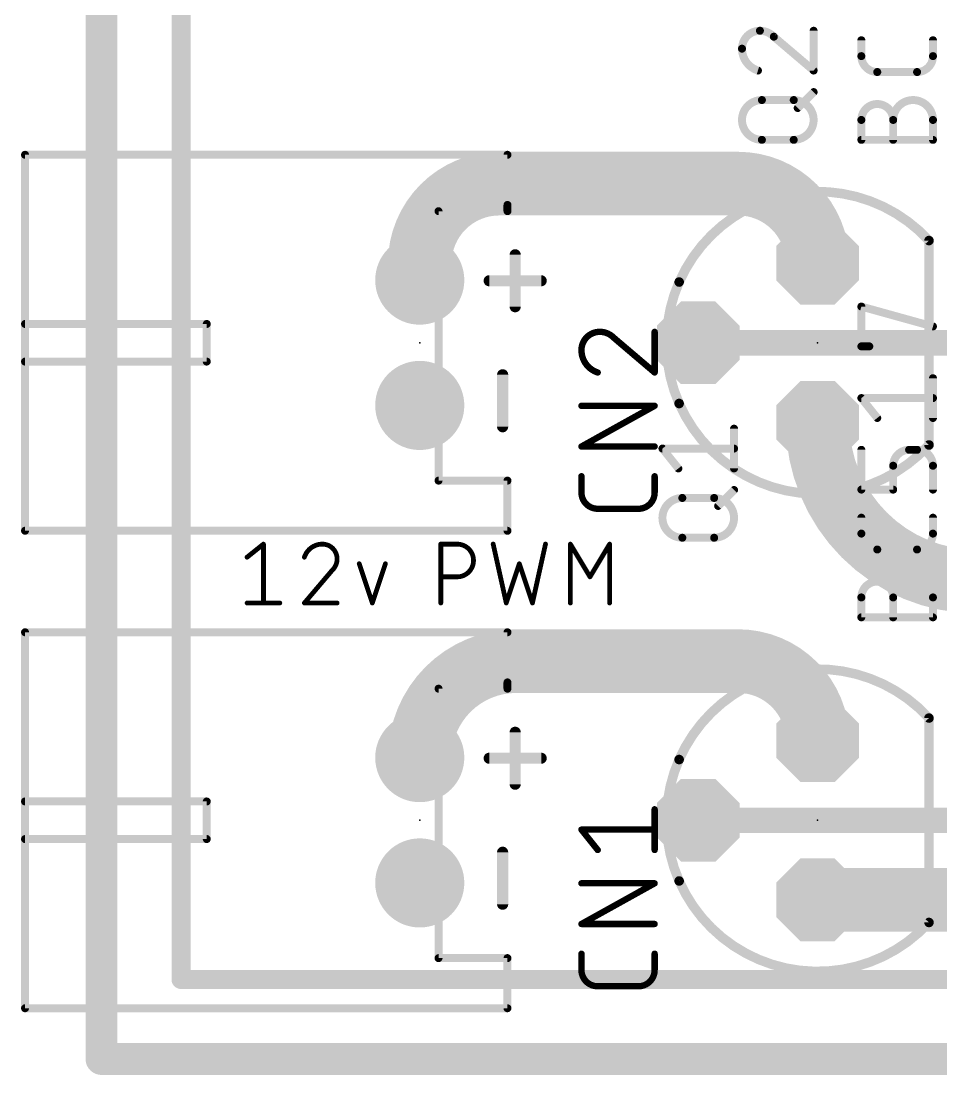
# Model space of a CAD drawing. Extents: x -4 to 102, y -3 to 61.
# Drawn here: x -2.55 to 12.13, y -0.25 to 16.56 of the extents above; entities that cross this region are included whole.
import ezdxf

# ---------------------------------------------------------------- set-up
doc = ezdxf.new("R2010")
doc.units = 0
for name, color, linetype in [('1', 12, 'CONTINUOUS'), ('16', 132, 'CONTINUOUS'), ('17', 110, 'CONTINUOUS'), ('20', 31, 'CONTINUOUS'), ('21', 253, 'CONTINUOUS'), ('23', 53, 'CONTINUOUS'), ('25', 253, 'CONTINUOUS'), ('27', 253, 'CONTINUOUS'), ('51', 253, 'CONTINUOUS')]:
    doc.layers.add(name, color=color, linetype=linetype)

# ---------------------------------------------------------------- blocks, each defined once
blk = doc.blocks.new('ROUNDP')
at = {"const_width": 0.5}
blk.add_lwpolyline([(0, -0.25, 1), (0, 0.25, 1), (0, -0.25)], format="xyb", dxfattribs=at)
blk = doc.blocks.new('OCTAGONP')
at = {"const_width": 0.5}
blk.add_lwpolyline([(-0.25, -0.1036), (-0.25, 0.1036), (-0.1036, 0.25), (0.1036, 0.25), (0.25, 0.1036), (0.25, -0.1036), (0.1036, -0.25), (-0.1036, -0.25), (-0.25, -0.1036), (-0.25, 0.1036)], dxfattribs=at)

msp = doc.modelspace()

# ---------------------------------------------------------------- linework, layer by layer
at = {"layer": '1', "const_width": 0.4064}
for points in [[(13.818, 11.43), (8.255, 11.43)], [(8.255, 3.81), (12.548, 3.81)]]:
    msp.add_lwpolyline(points, dxfattribs=at)
at = {"layer": '1', "const_width": 0.2032}
for points in [[(8.255, 11.5316, 1), (8.255, 11.3284)], [(8.255, 3.9116, 1), (8.255, 3.7084)]]:
    msp.add_lwpolyline(points, format="xyb", dxfattribs=at)
at = {"layer": '16'}
for points, const_width in [([(0, 59.69), (0, 1.27)], 0.3048), ([(8.89, 13.97), (5.08, 13.97)], 1.016), ([(3.81, 12.7), (3.81, 12.43)], 1.016), ([(5.35, 6.35), (8.89, 6.35)], 1.016), ([(10.16, 2.54), (20.32, 2.54)], 1.016), ([(0, 1.27), (100.33, 1.27)], 0.3048)]:
    msp.add_lwpolyline(points, dxfattribs=dict(at, const_width=const_width))
for points, const_width in [([(5.08, 13.97, 0.4142), (3.81, 12.7)], 1.016), ([(5.08, 14.224, 1), (5.08, 13.716)], 0.508), ([(5.08, 13.716, 1), (5.08, 14.224)], 0.508), ([(10.16, 12.7, 0.4142), (8.89, 13.97)], 1.016), ([(8.89, 14.224, 1), (8.89, 13.716)], 0.508), ([(8.89, 13.716, 1), (8.89, 14.224)], 0.508), ([(4.064, 12.7, 1), (3.556, 12.7)], 0.508), ([(3.556, 12.7, 1), (4.064, 12.7)], 0.508), ([(9.906, 12.7, 1), (10.414, 12.7)], 0.508), ([(3.556, 12.43, 1), (4.064, 12.43)], 0.508), ([(10.16, 10.16, 0.4142), (12.7, 7.62)], 1.016), ([(10.414, 10.16, 1), (9.906, 10.16)], 0.508), ([(5.35, 6.35, 0.4142), (3.81, 4.81)], 1.016), ([(5.35, 6.604, 1), (5.35, 6.096)], 0.508), ([(5.35, 6.096, 1), (5.35, 6.604)], 0.508), ([(10.16, 5.08, 0.4142), (8.89, 6.35)], 1.016), ([(8.89, 6.604, 1), (8.89, 6.096)], 0.508), ([(8.89, 6.096, 1), (8.89, 6.604)], 0.508), ([(9.906, 5.08, 1), (10.414, 5.08)], 0.508), ([(3.556, 4.81, 1), (4.064, 4.81)], 0.508), ([(10.16, 2.794, 1), (10.16, 2.286)], 0.508), ([(0, 1.3462, 1), (0, 1.1938)], 0.1524), ([(-0.0762, 1.27, 1), (0.0762, 1.27)], 0.1524)]:
    msp.add_lwpolyline(points, format="xyb", dxfattribs=dict(at, const_width=const_width))
at = {"layer": '20', "const_width": 0.508}
for points in [[(-1.27, 0), (-1.27, 60.96)], [(101.6, 0), (-1.27, 0)]]:
    msp.add_lwpolyline(points, dxfattribs=at)
at = {"layer": '20', "const_width": 0.254}
for points in [[(-1.27, 0.127, 1), (-1.27, -0.127)], [(-1.397, 0, 1), (-1.143, 0)]]:
    msp.add_lwpolyline(points, format="xyb", dxfattribs=at)
at = {"layer": '21'}
for points, const_width in [([(11.938, 13.061, 0.5417), (7.9502, 12.3989)], 0.1524), ([(5.2417, 13.63, 1), (5.1783, 13.63)], 0.0635), ([(4.1418, 13.53, 1), (4.0783, 13.53)], 0.0635), ([(4.11, 13.5618, 1), (4.11, 13.4983)], 0.0635), ([(5.1783, 13.53, 1), (5.2417, 13.53)], 0.0635), ([(5.21, 13.4983, 1), (5.21, 13.5618)], 0.0635), ([(11.9761, 13.061, 1), (11.8999, 13.061)], 0.0762), ([(11.9099, 13.0352, 1), (11.9661, 13.0868)], 0.0762), ([(5.3775, 12.8346, 1), (5.2886, 12.8346)], 0.0889), ([(4.9182, 12.4642, 1), (4.9182, 12.3753)], 0.0889), ([(5.748, 12.3753, 1), (5.748, 12.4642)], 0.0889), ([(7.9153, 12.4142, 1), (7.9851, 12.3836)], 0.0762), ([(5.2886, 12.0049, 1), (5.3775, 12.0049)], 0.0889), ([(-2.49, 11.7618, 1), (-2.49, 11.6982)], 0.0635), ([(0.4418, 11.73, 1), (0.3783, 11.73)], 0.0635), ([(0.41, 11.6982, 1), (0.41, 11.7618)], 0.0635), ([(-2.49, 11.1618, 1), (-2.49, 11.0983)], 0.0635), ([(0.3783, 11.13, 1), (0.4418, 11.13)], 0.0635), ([(0.41, 11.0983, 1), (0.41, 11.1618)], 0.0635), ([(5.1775, 10.9196, 1), (5.0886, 10.9196)], 0.0889), ([(7.9502, 10.4611, 0.5417), (11.938, 9.799)], 0.1524), ([(7.9851, 10.4764, 1), (7.9153, 10.4458)], 0.0762), ([(5.0886, 10.0899, 1), (5.1775, 10.0899)], 0.0889), ([(11.8999, 9.799, 1), (11.9761, 9.799)], 0.0762), ([(11.9661, 9.7732, 1), (11.9099, 9.8248)], 0.0762), ([(4.11, 9.2618, 1), (4.11, 9.1982)], 0.0635), ([(4.0783, 9.23, 1), (4.1418, 9.23)], 0.0635), ([(5.21, 9.1982, 1), (5.21, 9.2618)], 0.0635), ([(11.938, 5.441, 0.5417), (7.9502, 4.7789)], 0.1524), ([(5.2417, 6.01, 1), (5.1783, 6.01)], 0.0635), ([(4.1418, 5.91, 1), (4.0783, 5.91)], 0.0635), ([(4.11, 5.9417, 1), (4.11, 5.8783)], 0.0635), ([(5.1783, 5.91, 1), (5.2417, 5.91)], 0.0635), ([(5.21, 5.8783, 1), (5.21, 5.9417)], 0.0635), ([(11.9761, 5.441, 1), (11.8999, 5.441)], 0.0762), ([(11.9099, 5.4152, 1), (11.9661, 5.4668)], 0.0762), ([(5.3775, 5.2146, 1), (5.2886, 5.2146)], 0.0889), ([(4.9182, 4.8442, 1), (4.9182, 4.7553)], 0.0889), ([(5.748, 4.7553, 1), (5.748, 4.8442)], 0.0889), ([(7.9153, 4.7942, 1), (7.9851, 4.7636)], 0.0762), ([(5.2886, 4.3849, 1), (5.3775, 4.3849)], 0.0889), ([(-2.49, 4.1418, 1), (-2.49, 4.0783)], 0.0635), ([(0.4418, 4.11, 1), (0.3783, 4.11)], 0.0635), ([(0.41, 4.0783, 1), (0.41, 4.1418)], 0.0635), ([(-2.49, 3.5418, 1), (-2.49, 3.4783)], 0.0635), ([(0.3783, 3.51, 1), (0.4418, 3.51)], 0.0635), ([(0.41, 3.4783, 1), (0.41, 3.5418)], 0.0635), ([(5.1775, 3.2996, 1), (5.0886, 3.2996)], 0.0889), ([(7.9502, 2.8411, 0.5417), (11.938, 2.179)], 0.1524), ([(7.9851, 2.8564, 1), (7.9153, 2.8258)], 0.0762), ([(5.0886, 2.4699, 1), (5.1775, 2.4699)], 0.0889), ([(11.8999, 2.179, 1), (11.9761, 2.179)], 0.0762), ([(11.9661, 2.1532, 1), (11.9099, 2.2048)], 0.0762), ([(4.11, 1.6418, 1), (4.11, 1.5783)], 0.0635), ([(4.0783, 1.61, 1), (4.1418, 1.61)], 0.0635), ([(5.21, 1.5783, 1), (5.21, 1.6418)], 0.0635)]:
    msp.add_lwpolyline(points, format="xyb", dxfattribs=dict(at, const_width=const_width))
for points, const_width in [([(5.21, 13.53), (5.21, 13.63)], 0.127), ([(4.11, 9.23), (4.11, 13.53)], 0.127), ([(4.11, 13.53), (5.21, 13.53)], 0.127), ([(11.938, 9.799), (11.938, 13.061)], 0.1524), ([(5.3331, 12.0049), (5.3331, 12.8346)], 0.1778), ([(5.748, 12.4198), (4.9182, 12.4198)], 0.1778), ([(0.41, 11.73), (-2.49, 11.73)], 0.127), ([(0.41, 11.13), (0.41, 11.73)], 0.127), ([(-2.49, 11.13), (0.41, 11.13)], 0.127), ([(5.1331, 10.0899), (5.1331, 10.9196)], 0.1778), ([(5.21, 9.23), (4.11, 9.23)], 0.127), ([(5.21, 5.91), (5.21, 6.01)], 0.127), ([(4.11, 1.61), (4.11, 5.91)], 0.127), ([(4.11, 5.91), (5.21, 5.91)], 0.127), ([(11.938, 2.179), (11.938, 5.441)], 0.1524), ([(5.3331, 4.3849), (5.3331, 5.2146)], 0.1778), ([(5.748, 4.7998), (4.9182, 4.7998)], 0.1778), ([(0.41, 4.11), (-2.49, 4.11)], 0.127), ([(0.41, 3.51), (0.41, 4.11)], 0.127), ([(-2.49, 3.51), (0.41, 3.51)], 0.127), ([(5.1331, 2.4699), (5.1331, 3.2996)], 0.1778), ([(5.21, 1.61), (4.11, 1.61)], 0.127)]:
    msp.add_lwpolyline(points, dxfattribs=dict(at, const_width=const_width))
at = {"layer": '23'}
for p in [(3.81, 11.43), (10.16, 11.43), (3.81, 3.81), (10.16, 3.81)]:
    msp.add_point(p, dxfattribs=at)
at = {"layer": '25'}
for points, const_width in [([(9.2393, 16.4096, 0.4142), (8.9535, 16.1238)], 0.127), ([(9.2392, 16.4413, 1), (9.2393, 16.3778)], 0.0635), ([(9.4615, 16.3143, 0.2053), (9.2393, 16.4096)], 0.127), ([(9.2393, 16.3778, 1), (9.2393, 16.4413)], 0.0635), ([(9.4821, 16.3385, 1), (9.4409, 16.2901)], 0.0635), ([(9.4385, 16.2924, 1), (9.4845, 16.3362)], 0.0635), ([(10.1283, 16.4096, 1), (10.0648, 16.4096)], 0.0635), ([(8.9853, 16.1238, 1), (8.9217, 16.1238)], 0.0635), ([(8.9217, 16.1238, 1), (8.9853, 16.1238)], 0.0635), ([(8.9535, 16.1238, 0.3252), (9.2075, 15.7746)], 0.127), ([(9.1977, 15.7443, 1), (9.2173, 15.8048)], 0.0635), ([(10.0759, 15.7504, 1), (10.1171, 15.7987)], 0.0635), ([(10.0648, 15.7746, 1), (10.1283, 15.7746)], 0.0635), ([(10.119, 15.408, 1), (10.074, 15.453)], 0.0635), ([(9.271, 15.3035, 1), (9.271, 14.6685)], 0.127), ([(9.271, 15.3353, 1), (9.271, 15.2718)], 0.0635), ([(9.271, 15.2718, 1), (9.271, 15.3353)], 0.0635), ([(9.779, 15.3353, 1), (9.779, 15.2718)], 0.0635), ([(9.779, 14.6685, 1), (9.779, 15.3035)], 0.127), ([(9.779, 15.2718, 1), (9.779, 15.3353)], 0.0635), ([(9.82, 15.199, 1), (9.865, 15.154)], 0.0635), ([(9.271, 14.7003, 1), (9.271, 14.6367)], 0.0635), ([(9.271, 14.6367, 1), (9.271, 14.7003)], 0.0635), ([(9.779, 14.7003, 1), (9.779, 14.6367)], 0.0635), ([(9.779, 14.6367, 1), (9.779, 14.7003)], 0.0635), ([(6.6829, 11.6049, 0.4142), (6.3908, 11.3128)], 0.1016), ([(6.9101, 11.5076, 0.2053), (6.6829, 11.6049)], 0.1016), ([(6.6829, 11.6303, 1), (6.6829, 11.5795)], 0.0508), ([(6.6829, 11.5795, 1), (6.6829, 11.6303)], 0.0508), ([(7.5846, 11.6049, 1), (7.5338, 11.6049)], 0.0508), ([(6.9265, 11.5269, 1), (6.8936, 11.4882)], 0.0508), ([(6.8917, 11.49, 1), (6.9285, 11.5251)], 0.0508), ([(6.3908, 11.3128, 0.3252), (6.6504, 10.9558)], 0.1016), ([(6.4162, 11.3128, 1), (6.3654, 11.3128)], 0.0508), ([(6.3654, 11.3128, 1), (6.4162, 11.3128)], 0.0508), ([(6.6426, 10.9317, 1), (6.6583, 10.98)], 0.0508), ([(7.5338, 10.9558, 1), (7.5846, 10.9558)], 0.0508), ([(7.5427, 10.9365, 1), (7.5757, 10.9752)], 0.0508), ([(6.3908, 10.4492, 1), (6.3908, 10.3984)], 0.0508), ([(7.5715, 10.4016, 1), (7.5469, 10.446)], 0.0508), ([(7.5592, 10.3984, 1), (7.5592, 10.4492)], 0.0508), ([(8.8583, 10.0596, 1), (8.7948, 10.0596)], 0.0635), ([(6.3908, 9.8001, 1), (6.3908, 9.7493)], 0.0508), ([(6.3785, 9.7969, 1), (6.4031, 9.7525)], 0.0508), ([(7.5592, 9.7493, 1), (7.5592, 9.8001)], 0.0508), ([(7.7083, 9.7619, 1), (7.6587, 9.7222)], 0.0635), ([(7.6835, 9.7738, 1), (7.6835, 9.7103)], 0.0635), ([(8.8265, 9.7103, 1), (8.8265, 9.7738)], 0.0635), ([(7.9127, 9.4047, 1), (7.9623, 9.4444)], 0.0635), ([(8.7948, 9.4246, 1), (8.8583, 9.4246)], 0.0635), ([(6.4162, 9.3001, 1), (6.3654, 9.3001)], 0.0508), ([(7.5846, 9.3001, 1), (7.5338, 9.3001)], 0.0508), ([(6.3908, 9.0404, 0.4142), (6.6504, 8.7808)], 0.1016), ([(6.4162, 9.0404, 1), (6.3654, 9.0404)], 0.0508), ([(7.2996, 8.7808, 0.4142), (7.5592, 9.0404)], 0.1016), ([(7.5846, 9.0404, 1), (7.5338, 9.0404)], 0.0508), ([(8.849, 9.058, 1), (8.804, 9.103)], 0.0635), ([(6.3654, 9.0404, 1), (6.4162, 9.0404)], 0.0508), ([(7.5338, 9.0404, 1), (7.5846, 9.0404)], 0.0508), ([(8.001, 8.9535, 1), (8.001, 8.3185)], 0.127), ([(8.001, 8.9853, 1), (8.001, 8.9217)], 0.0635), ([(8.001, 8.9217, 1), (8.001, 8.9853)], 0.0635), ([(8.509, 8.9853, 1), (8.509, 8.9217)], 0.0635), ([(8.509, 8.3185, 1), (8.509, 8.9535)], 0.127), ([(8.509, 8.9217, 1), (8.509, 8.9853)], 0.0635), ([(6.6504, 8.8062, 1), (6.6504, 8.7554)], 0.0508), ([(6.6504, 8.7554, 1), (6.6504, 8.8062)], 0.0508), ([(7.2996, 8.8062, 1), (7.2996, 8.7554)], 0.0508), ([(7.2996, 8.7554, 1), (7.2996, 8.8062)], 0.0508), ([(8.55, 8.849, 1), (8.595, 8.804)], 0.0635), ([(1.3342, 8.2169, 1), (1.2961, 8.2169)], 0.0381), ([(1.3271, 8.202, 1), (1.3033, 8.2318)], 0.0381), ([(2.2557, 8.2169, 0.3252), (1.9685, 8.0081)], 0.0762), ([(2.2557, 8.236, 1), (2.2557, 8.1979)], 0.0381), ([(2.4906, 7.982, 0.4142), (2.2557, 8.2169)], 0.0762), ([(2.2557, 8.1979, 1), (2.2557, 8.2359)], 0.0381), ([(4.1647, 8.2169, 1), (4.1266, 8.2169)], 0.0381), ([(4.1457, 8.236, 1), (4.1457, 8.1979)], 0.0381), ([(4.4067, 8.236, 1), (4.4067, 8.1979)], 0.0381), ([(4.4067, 7.6948, 1), (4.4067, 8.2169)], 0.0762), ([(4.4067, 8.1979, 1), (4.4067, 8.236)], 0.0381), ([(5.0004, 8.221, 1), (4.9632, 8.2128)], 0.0381), ([(5.8357, 8.2128, 1), (5.7985, 8.221)], 0.0381), ([(6.233, 8.2169, 1), (6.1949, 8.2169)], 0.0381), ([(6.2303, 8.2267, 1), (6.1976, 8.2071)], 0.0381), ([(6.8595, 8.2169, 1), (6.8214, 8.2169)], 0.0381), ([(6.8568, 8.2071, 1), (6.8241, 8.2267)], 0.0381), ([(8.001, 8.3503, 1), (8.001, 8.2867)], 0.0635), ([(8.001, 8.2867, 1), (8.001, 8.3503)], 0.0635), ([(8.509, 8.3503, 1), (8.509, 8.2867)], 0.0635), ([(8.509, 8.2867, 1), (8.509, 8.3503)], 0.0635), ([(1.0422, 8.0229, 1), (1.066, 7.9932)], 0.0381), ([(1.9504, 8.0139, 1), (1.9866, 8.0022)], 0.0381), ([(2.4123, 7.7992, 0.2052), (2.4906, 7.982)], 0.0762), ([(2.5097, 7.9819, 1), (2.4716, 7.982)], 0.0381), ([(2.4716, 7.982, 1), (2.5097, 7.982)], 0.0381), ([(2.8617, 7.9097, 1), (2.8256, 7.8976)], 0.0381), ([(3.2794, 7.8976, 1), (3.2433, 7.9097)], 0.0381), ([(5.4175, 7.9097, 1), (5.3814, 7.8976)], 0.0381), ([(5.4175, 7.8976, 1), (5.3814, 7.9097)], 0.0381), ([(2.3992, 7.813, 1), (2.4254, 7.7854)], 0.0381), ([(2.4268, 7.7869, 1), (2.3978, 7.8115)], 0.0381), ([(4.1457, 7.7138, 1), (4.1457, 7.6757)], 0.0381), ([(4.4067, 7.7138, 1), (4.4067, 7.6757)], 0.0381), ([(4.4067, 7.6757, 1), (4.4067, 7.7138)], 0.0381), ([(6.5109, 7.7046, 1), (6.5435, 7.685)], 0.0381), ([(6.5109, 7.685, 1), (6.5435, 7.7046)], 0.0381), ([(1.0541, 7.2962, 1), (1.0541, 7.2581)], 0.0381), ([(1.2961, 7.2771, 1), (1.3342, 7.2771)], 0.0381), ([(1.5762, 7.2581, 1), (1.5762, 7.2962)], 0.0381), ([(1.9685, 7.2962, 1), (1.9685, 7.2581)], 0.0381), ([(1.954, 7.2894, 1), (1.983, 7.2648)], 0.0381), ([(2.4906, 7.2581, 1), (2.4906, 7.2962)], 0.0381), ([(3.0344, 7.2831, 1), (3.0706, 7.2711)], 0.0381), ([(3.0344, 7.2711, 1), (3.0706, 7.2831)], 0.0381), ([(4.1266, 7.2771, 1), (4.1647, 7.2771)], 0.0381), ([(5.1725, 7.2831, 1), (5.2087, 7.2711)], 0.0381), ([(5.172, 7.273, 1), (5.2092, 7.2812)], 0.0381), ([(5.5897, 7.2812, 1), (5.6269, 7.273)], 0.0381), ([(5.5902, 7.2711, 1), (5.6264, 7.2831)], 0.0381), ([(6.1949, 7.2771, 1), (6.233, 7.2771)], 0.0381), ([(6.8214, 7.2771, 1), (6.8595, 7.2771)], 0.0381), ([(7.5846, 3.9849, 1), (7.5338, 3.9849)], 0.0508), ([(6.3908, 3.6858, 1), (6.3908, 3.635)], 0.0508), ([(6.4106, 3.6762, 1), (6.371, 3.6445)], 0.0508), ([(7.5592, 3.635, 1), (7.5592, 3.6858)], 0.0508), ([(6.6306, 3.3199, 1), (6.6703, 3.3517)], 0.0508), ([(7.5338, 3.3358, 1), (7.5846, 3.3358)], 0.0508), ([(6.3908, 2.8292, 1), (6.3908, 2.7784)], 0.0508), ([(7.5715, 2.7816, 1), (7.5469, 2.826)], 0.0508), ([(7.5592, 2.7784, 1), (7.5592, 2.8292)], 0.0508), ([(6.3908, 2.1801, 1), (6.3908, 2.1293)], 0.0508), ([(6.3785, 2.1769, 1), (6.4031, 2.1325)], 0.0508), ([(7.5592, 2.1293, 1), (7.5592, 2.1801)], 0.0508), ([(6.4162, 1.6801, 1), (6.3654, 1.6801)], 0.0508), ([(7.5846, 1.6801, 1), (7.5338, 1.6801)], 0.0508), ([(6.3908, 1.4204, 0.4142), (6.6504, 1.1608)], 0.1016), ([(6.4162, 1.4204, 1), (6.3654, 1.4204)], 0.0508), ([(6.3654, 1.4204, 1), (6.4162, 1.4204)], 0.0508), ([(7.2996, 1.1608, 0.4142), (7.5592, 1.4204)], 0.1016), ([(7.5846, 1.4204, 1), (7.5338, 1.4204)], 0.0508), ([(7.5338, 1.4204, 1), (7.5846, 1.4204)], 0.0508), ([(6.6504, 1.1862, 1), (6.6504, 1.1354)], 0.0508), ([(6.6504, 1.1354, 1), (6.6504, 1.1862)], 0.0508), ([(7.2996, 1.1862, 1), (7.2996, 1.1354)], 0.0508), ([(7.2996, 1.1354, 1), (7.2996, 1.1862)], 0.0508)]:
    msp.add_lwpolyline(points, format="xyb", dxfattribs=dict(at, const_width=const_width))
for points, const_width in [([(9.4615, 16.3143), (10.0965, 15.7746)], 0.127), ([(10.0965, 15.7746), (10.0965, 16.4096)], 0.127), ([(9.8425, 15.1765), (10.0965, 15.4305)], 0.127), ([(9.271, 15.3035), (9.779, 15.3035)], 0.127), ([(9.779, 14.6685), (9.271, 14.6685)], 0.127), ([(7.5592, 10.9558), (7.5592, 11.6049)], 0.1016), ([(6.9101, 11.5076), (7.5592, 10.9558)], 0.1016), ([(6.3908, 9.7747), (7.5592, 10.4238)], 0.1016), ([(7.5592, 10.4238), (6.3908, 10.4238)], 0.1016), ([(8.8265, 9.4246), (8.8265, 10.0596)], 0.127), ([(7.5592, 9.7747), (6.3908, 9.7747)], 0.1016), ([(7.9375, 9.4246), (7.6835, 9.7421)], 0.127), ([(7.6835, 9.7421), (8.8265, 9.7421)], 0.127), ([(6.3908, 9.0404), (6.3908, 9.3001)], 0.1016), ([(7.5592, 9.3001), (7.5592, 9.0404)], 0.1016), ([(8.5725, 8.8265), (8.8265, 9.0805)], 0.127), ([(8.001, 8.9535), (8.509, 8.9535)], 0.127), ([(7.2996, 8.7808), (6.6504, 8.7808)], 0.1016), ([(1.0541, 8.0081), (1.3152, 8.2169)], 0.0762), ([(1.3152, 8.2169), (1.3152, 7.2771)], 0.0762), ([(4.1457, 7.2771), (4.1457, 8.2169)], 0.0762), ([(4.1457, 8.2169), (4.4067, 8.2169)], 0.0762), ([(4.9818, 8.2169), (5.1906, 7.2771)], 0.0762), ([(5.6083, 7.2771), (5.8171, 8.2169)], 0.0762), ([(6.2139, 7.2771), (6.2139, 8.2169)], 0.0762), ([(6.2139, 8.2169), (6.5272, 7.6948)], 0.0762), ([(6.5272, 7.6948), (6.8405, 8.2169)], 0.0762), ([(6.8405, 8.2169), (6.8405, 7.2771)], 0.0762), ([(8.509, 8.3185), (8.001, 8.3185)], 0.127), ([(2.8437, 7.9036), (3.0525, 7.2771)], 0.0762), ([(3.0525, 7.2771), (3.2614, 7.9036)], 0.0762), ([(5.1906, 7.2771), (5.3995, 7.9036)], 0.0762), ([(5.3995, 7.9036), (5.6083, 7.2771)], 0.0762), ([(2.4123, 7.7992), (1.9685, 7.2771)], 0.0762), ([(4.4067, 7.6948), (4.1457, 7.6948)], 0.0762), ([(1.0541, 7.2771), (1.5762, 7.2771)], 0.0762), ([(1.9685, 7.2771), (2.4906, 7.2771)], 0.0762), ([(7.5592, 3.3358), (7.5592, 3.9849)], 0.1016), ([(6.6504, 3.3358), (6.3908, 3.6604)], 0.1016), ([(6.3908, 3.6604), (7.5592, 3.6604)], 0.1016), ([(6.3908, 2.1547), (7.5592, 2.8038)], 0.1016), ([(7.5592, 2.8038), (6.3908, 2.8038)], 0.1016), ([(7.5592, 2.1547), (6.3908, 2.1547)], 0.1016), ([(6.3908, 1.4204), (6.3908, 1.6801)], 0.1016), ([(7.5592, 1.6801), (7.5592, 1.4204)], 0.1016), ([(7.2996, 1.1608), (6.6504, 1.1608)], 0.1016)]:
    msp.add_lwpolyline(points, dxfattribs=dict(at, const_width=const_width))
at = {"layer": '27', "const_width": 0.127}
for points in [[(10.8585, 16.0046), (10.8585, 16.2586)], [(12.0015, 16.2586), (12.0015, 16.0046)], [(11.7475, 15.7506), (11.1125, 15.7506)], [(10.8585, 14.6685), (10.8585, 14.986)], [(11.3665, 14.6685), (11.3665, 14.986)], [(12.0015, 14.986), (12.0015, 14.6685)], [(12.0015, 14.6685), (10.8585, 14.6685)], [(10.8585, 11.3728), (10.8585, 12.0078)], [(10.8585, 12.0078), (12.0015, 11.6903)], [(10.9855, 11.3728), (10.8585, 11.3728)], [(12.0015, 10.2298), (12.0015, 10.8648)], [(11.1125, 10.2298), (10.8585, 10.5473)], [(10.8585, 10.5473), (12.0015, 10.5473)], [(10.8585, 9.0868), (10.8585, 9.7218)], [(11.7475, 9.7218), (11.6205, 9.7218)], [(11.3665, 9.4678), (11.3665, 9.0868)], [(12.0015, 9.0868), (12.0015, 9.4678)], [(11.3665, 9.0868), (10.8585, 9.0868)], [(10.8585, 8.3846), (10.8585, 8.6386)], [(12.0015, 8.6386), (12.0015, 8.3846)], [(11.7475, 8.1306), (11.1125, 8.1306)], [(10.8585, 7.0485), (10.8585, 7.366)], [(11.3665, 7.0485), (11.3665, 7.366)], [(12.0015, 7.366), (12.0015, 7.0485)], [(12.0015, 7.0485), (10.8585, 7.0485)]]:
    msp.add_lwpolyline(points, dxfattribs=at)
at = {"layer": '27'}
for points, const_width in [([(10.8903, 16.2586, 1), (10.8268, 16.2586)], 0.0635), ([(12.0333, 16.2586, 1), (11.9697, 16.2586)], 0.0635), ([(10.8585, 16.0046, 0.4142), (11.1125, 15.7506)], 0.127), ([(10.8903, 16.0046, 1), (10.8268, 16.0046)], 0.0635), ([(10.8268, 16.0046, 1), (10.8903, 16.0046)], 0.0635), ([(11.7475, 15.7506, 0.4142), (12.0015, 16.0046)], 0.127), ([(12.0333, 16.0046, 1), (11.9697, 16.0046)], 0.0635), ([(11.9697, 16.0046, 1), (12.0333, 16.0046)], 0.0635), ([(11.1125, 15.7824, 1), (11.1125, 15.7189)], 0.0635), ([(11.1125, 15.7189, 1), (11.1125, 15.7824)], 0.0635), ([(11.7475, 15.7824, 1), (11.7475, 15.7189)], 0.0635), ([(11.7475, 15.7189, 1), (11.7475, 15.7824)], 0.0635), ([(12.0015, 14.986, 1), (11.3665, 14.986)], 0.127), ([(11.3665, 14.986, 1), (10.8585, 14.986)], 0.127), ([(10.8903, 14.986, 1), (10.8268, 14.986)], 0.0635), ([(10.8268, 14.986, 1), (10.8903, 14.986)], 0.0635), ([(11.3983, 14.986, 1), (11.3347, 14.986)], 0.0635), ([(11.3347, 14.986, 1), (11.3983, 14.986)], 0.0635), ([(11.3347, 14.986, 1), (11.3983, 14.986)], 0.0635), ([(12.0333, 14.986, 1), (11.9697, 14.986)], 0.0635), ([(11.9697, 14.986, 1), (12.0333, 14.986)], 0.0635), ([(10.8585, 14.7003, 1), (10.8585, 14.6367)], 0.0635), ([(10.8268, 14.6685, 1), (10.8903, 14.6685)], 0.0635), ([(11.3347, 14.6685, 1), (11.3983, 14.6685)], 0.0635), ([(11.9697, 14.6685, 1), (12.0333, 14.6685)], 0.0635), ([(12.0015, 14.6367, 1), (12.0015, 14.7003)], 0.0635), ([(10.867, 12.0384, 1), (10.85, 11.9773)], 0.0635), ([(10.8903, 12.0078, 1), (10.8268, 12.0078)], 0.0635), ([(11.993, 11.6598, 1), (12.01, 11.7209)], 0.0635), ([(10.8585, 11.4046, 1), (10.8585, 11.3411)], 0.0635), ([(10.9855, 11.3411, 1), (10.9855, 11.4046)], 0.0635), ([(10.8268, 11.3728, 1), (10.8903, 11.3728)], 0.0635), ([(12.0333, 10.8648, 1), (11.9697, 10.8648)], 0.0635), ([(10.8833, 10.5672, 1), (10.8337, 10.5275)], 0.0635), ([(10.8585, 10.5791, 1), (10.8585, 10.5156)], 0.0635), ([(12.0015, 10.5156, 1), (12.0015, 10.5791)], 0.0635), ([(11.0877, 10.21, 1), (11.1373, 10.2497)], 0.0635), ([(11.9697, 10.2298, 1), (12.0333, 10.2298)], 0.0635), ([(10.8903, 9.7218, 1), (10.8268, 9.7218)], 0.0635), ([(11.6205, 9.7218, 0.4142), (11.3665, 9.4678)], 0.127), ([(11.6205, 9.7536, 1), (11.6205, 9.6901)], 0.0635), ([(11.6205, 9.6901, 1), (11.6205, 9.7536)], 0.0635), ([(11.7475, 9.7536, 1), (11.7475, 9.6901)], 0.0635), ([(12.0015, 9.4678, 0.4142), (11.7475, 9.7218)], 0.127), ([(11.7475, 9.6901, 1), (11.7475, 9.7536)], 0.0635), ([(11.3983, 9.4678, 1), (11.3347, 9.4678)], 0.0635), ([(11.3347, 9.4678, 1), (11.3983, 9.4678)], 0.0635), ([(12.0333, 9.4678, 1), (11.9697, 9.4678)], 0.0635), ([(11.9697, 9.4678, 1), (12.0333, 9.4678)], 0.0635), ([(10.8585, 9.1186, 1), (10.8585, 9.0551)], 0.0635), ([(10.8268, 9.0868, 1), (10.8903, 9.0868)], 0.0635), ([(11.3347, 9.0868, 1), (11.3983, 9.0868)], 0.0635), ([(11.3665, 9.0551, 1), (11.3665, 9.1186)], 0.0635), ([(11.9697, 9.0868, 1), (12.0333, 9.0868)], 0.0635), ([(10.8903, 8.6386, 1), (10.8268, 8.6386)], 0.0635), ([(12.0333, 8.6386, 1), (11.9697, 8.6386)], 0.0635), ([(10.8585, 8.3846, 0.4142), (11.1125, 8.1306)], 0.127), ([(10.8903, 8.3846, 1), (10.8268, 8.3846)], 0.0635), ([(10.8268, 8.3846, 1), (10.8903, 8.3846)], 0.0635), ([(11.7475, 8.1306, 0.4142), (12.0015, 8.3846)], 0.127), ([(12.0333, 8.3846, 1), (11.9697, 8.3846)], 0.0635), ([(11.9697, 8.3846, 1), (12.0333, 8.3846)], 0.0635), ([(11.1125, 8.1624, 1), (11.1125, 8.0989)], 0.0635), ([(11.1125, 8.0989, 1), (11.1125, 8.1624)], 0.0635), ([(11.7475, 8.1624, 1), (11.7475, 8.0989)], 0.0635), ([(11.7475, 8.0989, 1), (11.7475, 8.1624)], 0.0635), ([(12.0015, 7.366, 1), (11.3665, 7.366)], 0.127), ([(11.3665, 7.366, 1), (10.8585, 7.366)], 0.127), ([(10.8903, 7.366, 1), (10.8268, 7.366)], 0.0635), ([(11.3983, 7.366, 1), (11.3347, 7.366)], 0.0635), ([(12.0333, 7.366, 1), (11.9697, 7.366)], 0.0635), ([(10.8268, 7.366, 1), (10.8903, 7.366)], 0.0635), ([(11.3347, 7.366, 1), (11.3983, 7.366)], 0.0635), ([(11.3347, 7.366, 1), (11.3983, 7.366)], 0.0635), ([(11.9697, 7.366, 1), (12.0333, 7.366)], 0.0635), ([(10.8585, 7.0803, 1), (10.8585, 7.0168)], 0.0635), ([(10.8268, 7.0485, 1), (10.8903, 7.0485)], 0.0635), ([(11.3347, 7.0485, 1), (11.3983, 7.0485)], 0.0635), ([(11.9697, 7.0485, 1), (12.0333, 7.0485)], 0.0635), ([(12.0015, 7.0168, 1), (12.0015, 7.0803)], 0.0635)]:
    msp.add_lwpolyline(points, format="xyb", dxfattribs=dict(at, const_width=const_width))
at = {"layer": '51'}
for points, const_width in [([(-2.49, 14.4618, 1), (-2.49, 14.3983)], 0.0635), ([(-2.4583, 14.43, 1), (-2.5218, 14.43)], 0.0635), ([(5.2417, 14.43, 1), (5.1783, 14.43)], 0.0635), ([(5.21, 14.3983, 1), (5.21, 14.4618)], 0.0635), ([(5.1783, 13.63, 1), (5.2417, 13.63)], 0.0635), ([(7.9502, 12.3992, 0.2097), (7.9502, 10.4608)], 0.1524), ([(7.9851, 12.3839, 1), (7.9153, 12.4145)], 0.0762), ([(7.9153, 10.4455, 1), (7.9851, 10.4761)], 0.0762), ([(5.2417, 9.23, 1), (5.1783, 9.23)], 0.0635), ([(-2.49, 8.4618, 1), (-2.49, 8.3982)], 0.0635), ([(-2.5218, 8.43, 1), (-2.4583, 8.43)], 0.0635), ([(5.1783, 8.43, 1), (5.2417, 8.43)], 0.0635), ([(5.21, 8.3982, 1), (5.21, 8.4618)], 0.0635), ([(-2.49, 6.8418, 1), (-2.49, 6.7783)], 0.0635), ([(-2.4583, 6.81, 1), (-2.5218, 6.81)], 0.0635), ([(5.2417, 6.81, 1), (5.1783, 6.81)], 0.0635), ([(5.21, 6.7783, 1), (5.21, 6.8418)], 0.0635), ([(5.1783, 6.01, 1), (5.2417, 6.01)], 0.0635), ([(7.9502, 4.7792, 0.2097), (7.9502, 2.8408)], 0.1524), ([(7.9851, 4.7639, 1), (7.9153, 4.7945)], 0.0762), ([(7.9153, 2.8255, 1), (7.9851, 2.8561)], 0.0762), ([(5.2417, 1.61, 1), (5.1783, 1.61)], 0.0635), ([(-2.49, 0.8417, 1), (-2.49, 0.7783)], 0.0635), ([(-2.5218, 0.81, 1), (-2.4583, 0.81)], 0.0635), ([(5.1783, 0.81, 1), (5.2417, 0.81)], 0.0635), ([(5.21, 0.7783, 1), (5.21, 0.8417)], 0.0635)]:
    msp.add_lwpolyline(points, format="xyb", dxfattribs=dict(at, const_width=const_width))
at = {"layer": '51', "const_width": 0.127}
for points in [[(-2.49, 8.43), (-2.49, 14.43)], [(-2.49, 14.43), (5.21, 14.43)], [(5.21, 14.43), (5.21, 13.63)], [(5.21, 9.23), (5.21, 8.43)], [(5.21, 8.43), (-2.49, 8.43)], [(-2.49, 0.81), (-2.49, 6.81)], [(-2.49, 6.81), (5.21, 6.81)], [(5.21, 6.81), (5.21, 6.01)], [(5.21, 1.61), (5.21, 0.81)], [(5.21, 0.81), (-2.49, 0.81)]]:
    msp.add_lwpolyline(points, dxfattribs=at)

# ---------------------------------------------------------------- block references
at = {"layer": '17', "rotation": 90}
for name, p, xscale, yscale in [('OCTAGONP', (10.16, 12.7), 1.3208, 1.3208), ('OCTAGONP', (10.16, 12.7), 1.3208, 1.3208), ('ROUNDP', (3.81, 12.43), 1.4224, 1.4224), ('ROUNDP', (3.81, 12.43), 1.4224, 1.4224), ('OCTAGONP', (8.255, 11.43), 1.3208, 1.3208), ('OCTAGONP', (8.255, 11.43), 1.3208, 1.3208), ('ROUNDP', (3.81, 10.43), 1.4224, 1.4224), ('ROUNDP', (3.81, 10.43), 1.4224, 1.4224), ('OCTAGONP', (10.16, 10.16), 1.3208, 1.3208), ('OCTAGONP', (10.16, 10.16), 1.3208, 1.3208), ('OCTAGONP', (10.16, 5.08), 1.3208, 1.3208), ('OCTAGONP', (10.16, 5.08), 1.3208, 1.3208), ('ROUNDP', (3.81, 4.81), 1.4224, 1.4224), ('ROUNDP', (3.81, 4.81), 1.4224, 1.4224), ('OCTAGONP', (8.255, 3.81), 1.3208, 1.3208), ('OCTAGONP', (8.255, 3.81), 1.3208, 1.3208), ('ROUNDP', (3.81, 2.81), 1.4224, 1.4224), ('ROUNDP', (3.81, 2.81), 1.4224, 1.4224), ('OCTAGONP', (10.16, 2.54), 1.3208, 1.3208), ('OCTAGONP', (10.16, 2.54), 1.3208, 1.3208)]:
    msp.add_blockref(name, p, dxfattribs=dict(at, xscale=xscale, yscale=yscale))

doc.saveas('drawing.dxf')
